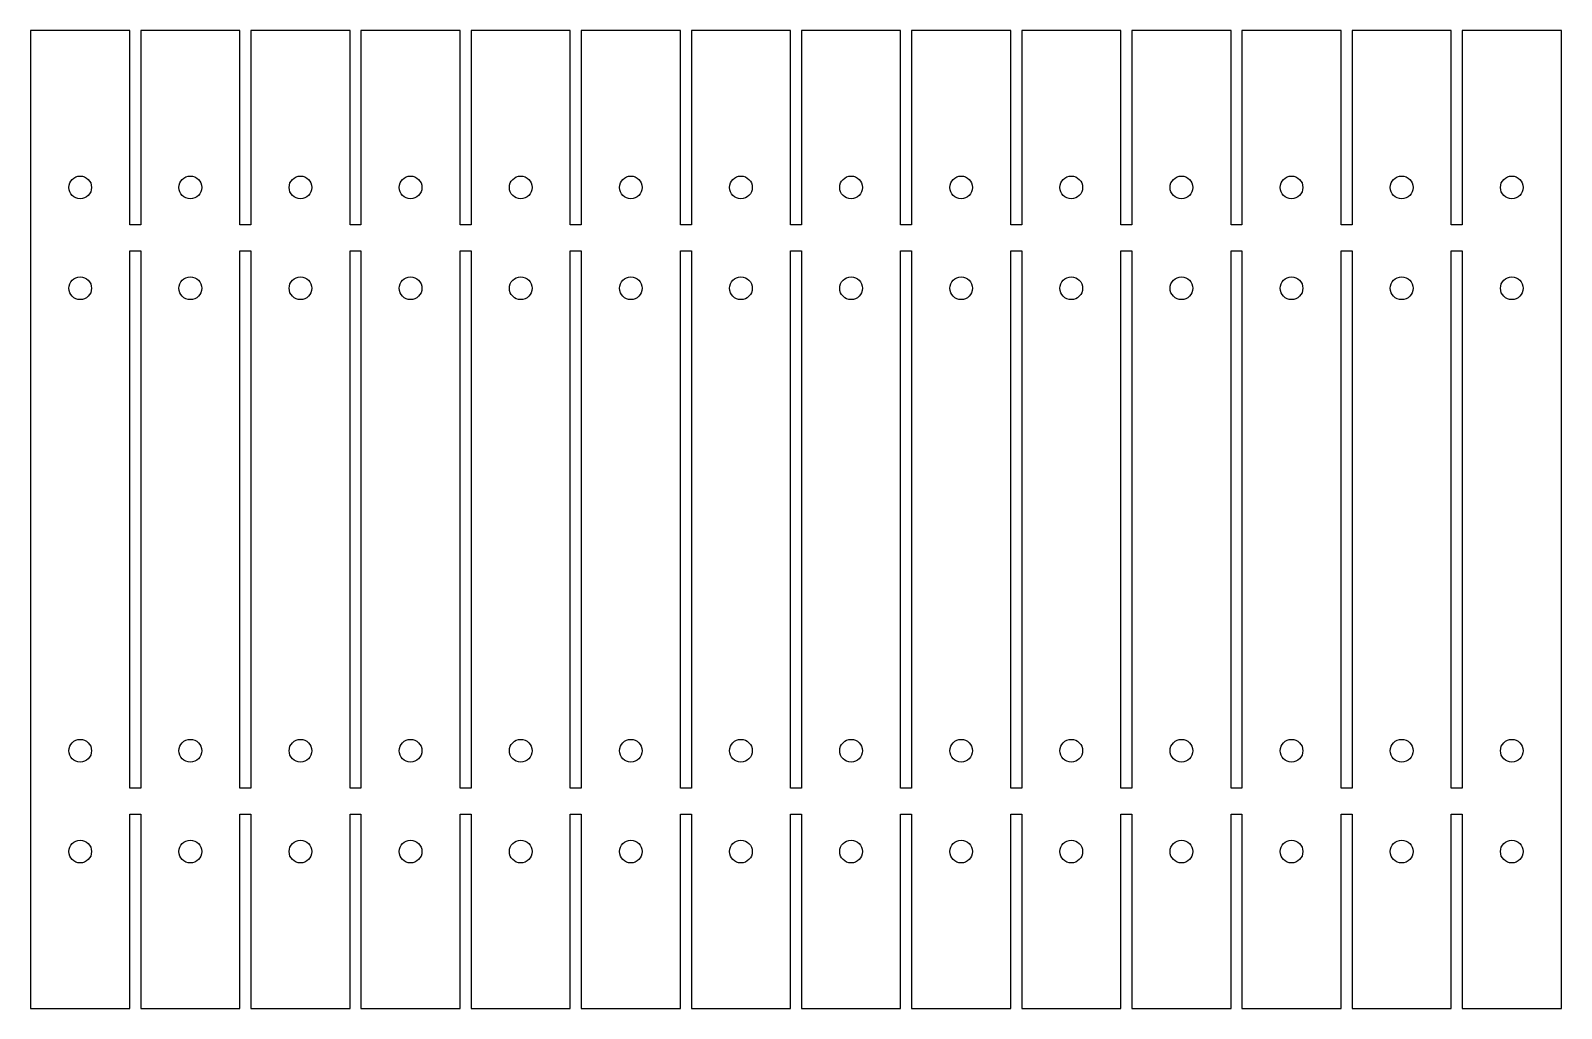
# Model space of a CAD drawing. Header units: millimetres. Extents: x -45.5 to 45.5, y -29.1 to 29.1.
import ezdxf

# ---------------------------------------------------------------- set-up
doc = ezdxf.new("R2010")
doc.units = ezdxf.units.MM
doc.layers.add('CUTOUTS', color=1, linetype='CONTINUOUS')
doc.layers.add('PERIMETER', color=5, linetype='CONTINUOUS')

msp = doc.modelspace()

# ---------------------------------------------------------------- linework, layer by layer
at = {"layer": 'CUTOUTS'}
for p, q in [((-39.625, 15.975), (-38.975, 15.975)), ((-39.625, -15.975), (-39.625, 15.975)), ((-38.975, 15.975), (-38.975, -15.975)), ((-33.075, -15.975), (-33.075, 15.975)), ((-33.075, 15.975), (-32.425, 15.975)), ((-32.425, 15.975), (-32.425, -15.975)), ((-26.525, 15.975), (-25.875, 15.975)), ((-26.525, -15.975), (-26.525, 15.975)), ((-25.875, 15.975), (-25.875, -15.975)), ((-19.975, 15.975), (-19.325, 15.975)), ((-19.975, -15.975), (-19.975, 15.975)), ((-19.325, 15.975), (-19.325, -15.975)), ((-13.425, -15.975), (-13.425, 15.975)), ((-13.425, 15.975), (-12.775, 15.975)), ((-12.775, 15.975), (-12.775, -15.975)), ((-6.875, 15.975), (-6.225, 15.975)), ((-6.875, -15.975), (-6.875, 15.975)), ((-6.225, 15.975), (-6.225, -15.975)), ((-0.325, 15.975), (0.325, 15.975)), ((-0.325, -15.975), (-0.325, 15.975)), ((0.325, 15.975), (0.325, -15.975)), ((6.225, -15.975), (6.225, 15.975)), ((6.225, 15.975), (6.875, 15.975)), ((6.875, 15.975), (6.875, -15.975)), ((12.775, 15.975), (13.425, 15.975)), ((12.775, -15.975), (12.775, 15.975)), ((13.425, 15.975), (13.425, -15.975)), ((19.325, -15.975), (19.325, 15.975)), ((19.325, 15.975), (19.975, 15.975)), ((19.975, 15.975), (19.975, -15.975)), ((25.875, 15.975), (26.525, 15.975)), ((25.875, -15.975), (25.875, 15.975)), ((26.525, 15.975), (26.525, -15.975)), ((32.425, 15.975), (33.075, 15.975)), ((32.425, -15.975), (32.425, 15.975)), ((33.075, 15.975), (33.075, -15.975)), ((38.975, 15.975), (39.625, 15.975)), ((38.975, -15.975), (38.975, 15.975)), ((39.625, 15.975), (39.625, -15.975)), ((-38.975, -15.975), (-39.625, -15.975)), ((-32.425, -15.975), (-33.075, -15.975)), ((-25.875, -15.975), (-26.525, -15.975)), ((-19.325, -15.975), (-19.975, -15.975)), ((-12.775, -15.975), (-13.425, -15.975)), ((-6.225, -15.975), (-6.875, -15.975)), ((0.325, -15.975), (-0.325, -15.975)), ((6.875, -15.975), (6.225, -15.975)), ((13.425, -15.975), (12.775, -15.975)), ((19.975, -15.975), (19.325, -15.975)), ((26.525, -15.975), (25.875, -15.975)), ((33.075, -15.975), (32.425, -15.975)), ((39.625, -15.975), (38.975, -15.975))]:
    msp.add_line(p, q, dxfattribs=at)
for centre in [(-42.575, 19.75), (-36.025, 19.75), (-29.475, 19.75), (-22.925, 19.75), (-16.375, 19.75), (-9.825, 19.75), (-3.275, 19.75), (3.275, 19.75), (9.825, 19.75), (16.375, 19.75), (22.925, 19.75), (29.475, 19.75), (36.025, 19.75), (42.575, 19.75), (-42.575, 13.75), (-36.025, 13.75), (-29.475, 13.75), (-22.925, 13.75), (-16.375, 13.75), (-9.825, 13.75), (-3.275, 13.75), (3.275, 13.75), (9.825, 13.75), (16.375, 13.75), (22.925, 13.75), (29.475, 13.75), (36.025, 13.75), (42.575, 13.75), (-42.575, -13.75), (-36.025, -13.75), (-29.475, -13.75), (-22.925, -13.75), (-16.375, -13.75), (-9.825, -13.75), (-3.275, -13.75), (3.275, -13.75), (9.825, -13.75), (16.375, -13.75), (22.925, -13.75), (29.475, -13.75), (36.025, -13.75), (42.575, -13.75), (-42.575, -19.75), (-36.025, -19.75), (-29.475, -19.75), (-22.925, -19.75), (-16.375, -19.75), (-9.825, -19.75), (-3.275, -19.75), (3.275, -19.75), (9.825, -19.75), (16.375, -19.75), (22.925, -19.75), (29.475, -19.75), (36.025, -19.75), (42.575, -19.75)]:
    msp.add_circle(centre, 0.675, dxfattribs=at)
at = {"layer": 'PERIMETER'}
for p, q in [((-39.625, 29.075), (-45.525, 29.075)), ((-45.525, 29.075), (-45.525, -29.075)), ((-39.625, 17.525), (-39.625, 29.075)), ((-33.075, 29.075), (-38.975, 29.075)), ((-38.975, 29.075), (-38.975, 17.525)), ((-33.075, 17.525), (-33.075, 29.075)), ((-26.525, 29.075), (-32.425, 29.075)), ((-32.425, 29.075), (-32.425, 17.525)), ((-26.525, 17.525), (-26.525, 29.075)), ((-19.975, 29.075), (-25.875, 29.075)), ((-25.875, 29.075), (-25.875, 17.525)), ((-19.975, 17.525), (-19.975, 29.075)), ((-13.425, 29.075), (-19.325, 29.075)), ((-19.325, 29.075), (-19.325, 17.525)), ((-13.425, 17.525), (-13.425, 29.075)), ((-6.875, 29.075), (-12.775, 29.075)), ((-12.775, 29.075), (-12.775, 17.525)), ((-6.875, 17.525), (-6.875, 29.075)), ((-0.325, 29.075), (-6.225, 29.075)), ((-6.225, 29.075), (-6.225, 17.525)), ((-0.325, 17.525), (-0.325, 29.075)), ((6.225, 29.075), (0.325, 29.075)), ((0.325, 29.075), (0.325, 17.525)), ((6.225, 17.525), (6.225, 29.075)), ((12.775, 29.075), (6.875, 29.075)), ((6.875, 29.075), (6.875, 17.525)), ((12.775, 17.525), (12.775, 29.075)), ((19.325, 29.075), (13.425, 29.075)), ((13.425, 29.075), (13.425, 17.525)), ((19.325, 17.525), (19.325, 29.075)), ((25.875, 29.075), (19.975, 29.075)), ((19.975, 29.075), (19.975, 17.525)), ((25.875, 17.525), (25.875, 29.075)), ((32.425, 29.075), (26.525, 29.075)), ((26.525, 29.075), (26.525, 17.525)), ((32.425, 17.525), (32.425, 29.075)), ((38.975, 29.075), (33.075, 29.075)), ((33.075, 29.075), (33.075, 17.525)), ((38.975, 17.525), (38.975, 29.075)), ((45.525, 29.075), (39.625, 29.075)), ((39.625, 29.075), (39.625, 17.525)), ((45.525, -29.075), (45.525, 29.075)), ((-38.975, 17.525), (-39.625, 17.525)), ((-32.425, 17.525), (-33.075, 17.525)), ((-25.875, 17.525), (-26.525, 17.525)), ((-19.325, 17.525), (-19.975, 17.525)), ((-12.775, 17.525), (-13.425, 17.525)), ((-6.225, 17.525), (-6.875, 17.525)), ((0.325, 17.525), (-0.325, 17.525)), ((6.875, 17.525), (6.225, 17.525)), ((13.425, 17.525), (12.775, 17.525)), ((19.975, 17.525), (19.325, 17.525)), ((26.525, 17.525), (25.875, 17.525)), ((33.075, 17.525), (32.425, 17.525)), ((39.625, 17.525), (38.975, 17.525)), ((-39.625, -29.075), (-39.625, -17.525)), ((-39.625, -17.525), (-38.975, -17.525)), ((-38.975, -17.525), (-38.975, -29.075)), ((-33.075, -29.075), (-33.075, -17.525)), ((-33.075, -17.525), (-32.425, -17.525)), ((-32.425, -17.525), (-32.425, -29.075)), ((-26.525, -29.075), (-26.525, -17.525)), ((-26.525, -17.525), (-25.875, -17.525)), ((-25.875, -17.525), (-25.875, -29.075)), ((-19.975, -29.075), (-19.975, -17.525)), ((-19.975, -17.525), (-19.325, -17.525)), ((-19.325, -17.525), (-19.325, -29.075)), ((-13.425, -29.075), (-13.425, -17.525)), ((-13.425, -17.525), (-12.775, -17.525)), ((-12.775, -17.525), (-12.775, -29.075)), ((-6.875, -29.075), (-6.875, -17.525)), ((-6.875, -17.525), (-6.225, -17.525)), ((-6.225, -17.525), (-6.225, -29.075)), ((-0.325, -29.075), (-0.325, -17.525)), ((-0.325, -17.525), (0.325, -17.525)), ((0.325, -17.525), (0.325, -29.075)), ((6.225, -29.075), (6.225, -17.525)), ((6.225, -17.525), (6.875, -17.525)), ((6.875, -17.525), (6.875, -29.075)), ((12.775, -29.075), (12.775, -17.525)), ((12.775, -17.525), (13.425, -17.525)), ((13.425, -17.525), (13.425, -29.075)), ((19.325, -29.075), (19.325, -17.525)), ((19.325, -17.525), (19.975, -17.525)), ((19.975, -17.525), (19.975, -29.075)), ((25.875, -29.075), (25.875, -17.525)), ((25.875, -17.525), (26.525, -17.525)), ((26.525, -17.525), (26.525, -29.075)), ((32.425, -29.075), (32.425, -17.525)), ((32.425, -17.525), (33.075, -17.525)), ((33.075, -17.525), (33.075, -29.075)), ((38.975, -29.075), (38.975, -17.525)), ((38.975, -17.525), (39.625, -17.525)), ((39.625, -17.525), (39.625, -29.075)), ((-45.525, -29.075), (-39.625, -29.075)), ((-38.975, -29.075), (-33.075, -29.075)), ((-32.425, -29.075), (-26.525, -29.075)), ((-25.875, -29.075), (-19.975, -29.075)), ((-19.325, -29.075), (-13.425, -29.075)), ((-12.775, -29.075), (-6.875, -29.075)), ((-6.225, -29.075), (-0.325, -29.075)), ((0.325, -29.075), (6.225, -29.075)), ((6.875, -29.075), (12.775, -29.075)), ((13.425, -29.075), (19.325, -29.075)), ((19.975, -29.075), (25.875, -29.075)), ((26.525, -29.075), (32.425, -29.075)), ((33.075, -29.075), (38.975, -29.075)), ((39.625, -29.075), (45.525, -29.075))]:
    msp.add_line(p, q, dxfattribs=at)

doc.saveas('drawing.dxf')
